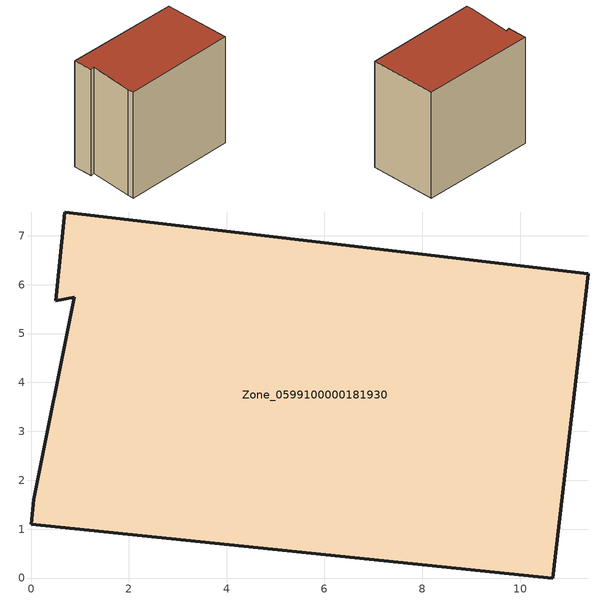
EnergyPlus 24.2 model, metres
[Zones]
Zone_0599100000181930
 floor ground (C_G): 0.06,1.61 0.88,5.74 0.51,5.67 0.69,7.49 11.4,6.22 10.67,0 0,1.1 z0
 wall outside (C_F): 0,1.1 10.67,0 11.4,6.22 0.69,7.49 0.51,5.67 0.88,5.74 0.06,1.61 0,1.1 z0:10.25
 roof outside (C_R): 0.88,5.74 0.06,1.61 0,1.1 10.67,0 11.4,6.22 0.69,7.49 0.51,5.67 z10.25
[BUILDING]
Pand.0599100000181930: North Axis=0; Terrain=City; Loads Convergence Tolerance Value=0.04; Temperature Convergence Tolerance Value=0.4; Solar Distribution=FullExterior; Maximum Number of Warmup Days=25; Minimum Number of Warmup Days=1
[Site:Location]
Rotterdam.The.Hague.AP_ZH_NLD Design_Conditions: Latitude=51.96; Longitude=4.45; Time Zone=1; Elevation=-4.5
[SITE:GROUNDTEMPERATURE:BUILDINGSURFACE]
18, 18, 18, 18, 18, 18, 18, 18, 18, 18, 18, 18
[MATERIAL] Thermal Absorptance=0.9; Solar Absorptance=0.7; Visible Absorptance=0.7
Name | Roughness | Thickness | Conductivity | Density | Specific Heat
G.TI.1946 | MediumSmooth | 0.15 | 1 | 540 | 1210
F.TI.1946 | Rough | 0.3 | 0.857143 | 1920 | 840
R.TI.1946 | MediumRough | 0.2 | 0.1 | 1500 | 1000
[CONSTRUCTION]
C_G: G.TI.1946
C_F: F.TI.1946
C_R: R.TI.1946
[ZONE]
Zone_0599100000181930: Type=1; Multiplier=1; Ceiling Height=Autocalculate; Volume=Autocalculate; Floor Area=autocalculate; Part of Total Floor Area=Yes
[ZONEINFILTRATION:DESIGNFLOWRATE]
Infil_Zone_0599100000181930: Zone or ZoneList or Space or SpaceList=Zone_0599100000181930; Schedule=AlwaysOn; Design Flow Rate Calculation Method=Flow/Area; Flow Rate per Floor Area=0.003; Constant Term Coefficient=1; Temperature Term Coefficient=0; Velocity Term Coefficient=0; Velocity Squared Term Coefficient=0
[HVACTEMPLATE:ZONE:IDEALLOADSAIRSYSTEM]
Zone_0599100000181930: Maximum Heating Supply Air Temperature=50; Minimum Cooling Supply Air Temperature=13; Maximum Heating Supply Air Humidity Ratio=0.0156; Minimum Cooling Supply Air Humidity Ratio=0.0077; Heating Limit=NoLimit; Cooling Limit=NoLimit; Dehumidification Control Type=ConstantSensibleHeatRatio; Cooling Sensible Heat Ratio=0.7; Dehumidification Setpoint=60; Humidification Control Type=None; Humidification Setpoint=30; Outdoor Air Method=None; Outdoor Air Flow Rate per Person=0.00944; Outdoor Air Flow Rate per Zone Floor Area=0; Outdoor Air Flow Rate per Zone=0; Demand Controlled Ventilation Type=None; Outdoor Air Economizer Type=NoEconomizer; Heat Recovery Type=None; Sensible Heat Recovery Effectiveness=0.7; Latent Heat Recovery Effectiveness=0.65
[ZONECONTROL:THERMOSTAT]
ThermostatControl_Zone_0599100000181930: Zone or ZoneList=Zone_0599100000181930; Control Type Schedule=DualSetpointControlType; Control 1=Thermostat_Zone_0599100000181930; Temperature Difference Between Cutout And Setpoint=0
[THERMOSTATSETPOINT:DUALSETPOINT]
Thermostat_Zone_0599100000181930: Heating Setpoint Temperature Schedule=HeatingSetpoint_Zone_0599100000181930; Cooling Setpoint Temperature Schedule=CoolingSetpoint_Zone_0599100000181930
[SCHEDULE:COMPACT]
HeatingSetpoint_Zone_0599100000181930: Through: 12/31, For: AllDays, Until: 24:00, 21
CoolingSetpoint_Zone_0599100000181930: Through: 12/31, For: AllDays, Until: 24:00, 24
DualSetpointControlType: Through: 12/31, For: AllDays, Until: 24:00, 4
AlwaysOn: Through: 12/31, For: AllDays, Until: 24:00, 1
